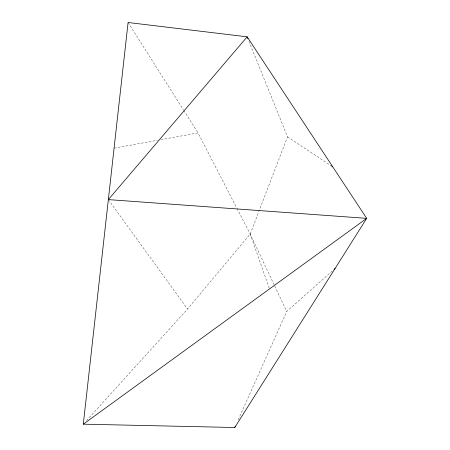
<?xml version="1.0" encoding="UTF-8"?>
<svg xmlns="http://www.w3.org/2000/svg" width="450" height="450" viewBox="0 0 450 450"><rect width="100%" height="100%" fill="white"/><g stroke="black" fill="none" stroke-linecap="round" stroke-linejoin="round"><path stroke-width="0.34" stroke-dasharray="2.25 1.69" d="M86.608 420.525L187.526 309.054L250.189 234.045L287.511 136.822L248.985 41.377M238.196 419.811L286.718 311.49L332.994 270.332M114.075 148.168L157.438 140.293M160.881 139.669L198.045 132.919L236.672 207.827M287.511 136.822L331.588 166.044M108.343 199.603L187.526 309.054M128.087 22.5L183.375 109.766M183.752 110.357L198.045 132.919M236.993 208.451L250.189 234.045L274.438 285.463M274.742 286.099L286.718 311.49M250.189 234.045L269.184 287.994"/><path stroke-width="0.67" d="M83.306 424.176L128.087 22.5L247.151 36.833L366.694 218.362L234.754 427.5L83.306 424.176L366.694 218.362L108.343 199.603L247.151 36.833L247.933 38.779M234.754 427.5L235.328 426.218M334.035 269.404L335.076 268.481M331.588 166.044L332.747 166.815"/></g></svg>
